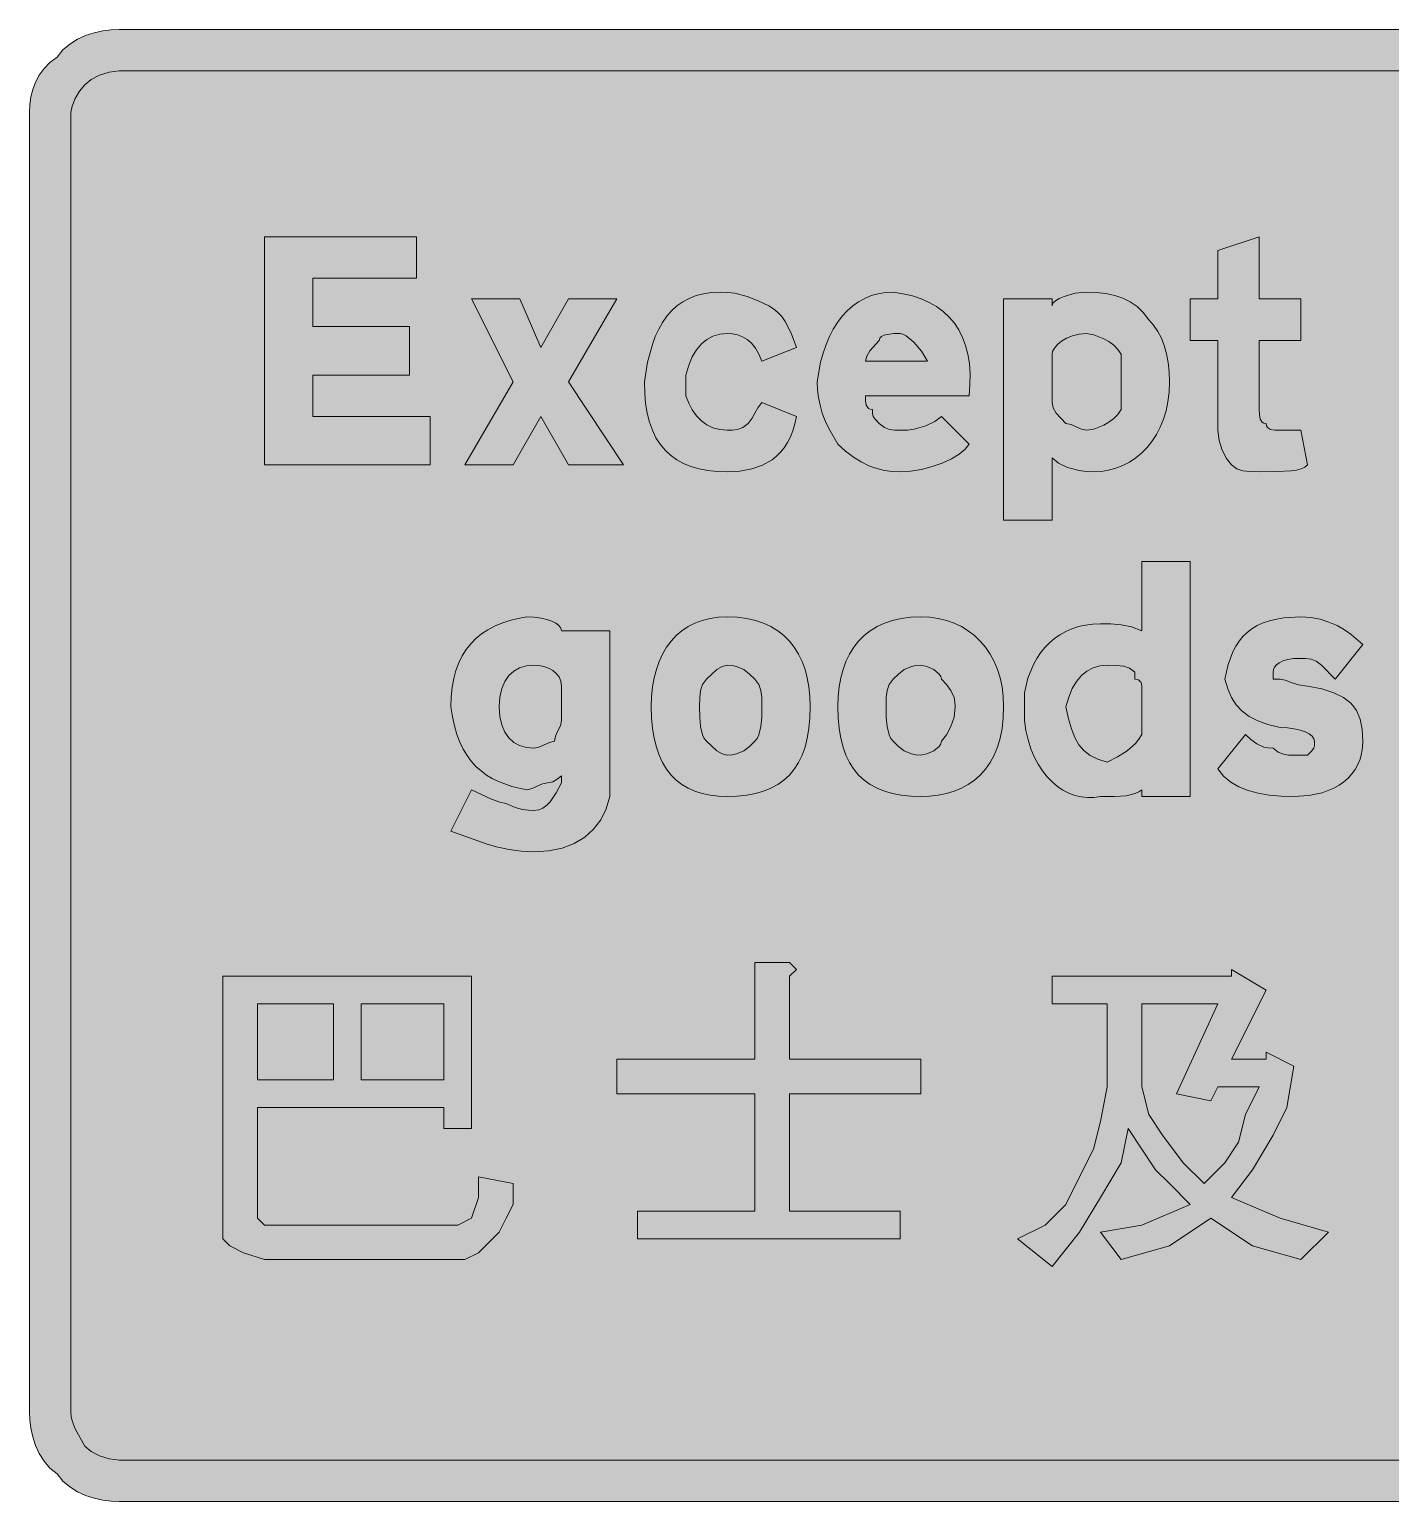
# Model space of a CAD drawing. Header units: metres. Extents: x 14 to 553, y 8 to 264.
# Drawn here: x 14 to 250.4, y 7.9 to 263.5 of the extents above; entities that cross this region are included whole.
import ezdxf

# ---------------------------------------------------------------- set-up
doc = ezdxf.new("R2010")
doc.units = ezdxf.units.M
doc.layers.add('FILL_BLACK_000000', color=7, linetype='Continuous', true_color=0x000000)
doc.layers.add('FILL_WHITE_FFFFFF', color=7, linetype='Continuous', true_color=0xffffff)

msp = doc.modelspace()

# ---------------------------------------------------------------- hatches: boundary and pattern name
at = {"layer": 'FILL_BLACK_000000', "true_color": 0x000000}
h = msp.add_hatch(color=7, dxfattribs=at)
h.dxf.hatch_style = 1
h.paths.add_polyline_path([(539.76, 263.46), (541.09, 263.28), (542.4, 262.95), (543.66, 262.47), (544.87, 261.82), (546, 260.99), (547.06, 259.96), (548.01, 258.72), (549.25, 257.77), (550.28, 256.71), (551.11, 255.58), (551.76, 254.37), (552.24, 253.11), (552.57, 251.8), (552.75, 250.47), (552.81, 249.12), (552.81, 23.52), (552.75, 22.12), (552.57, 20.65), (552.24, 19.15), (551.76, 17.67), (551.11, 16.24), (550.28, 14.91), (549.25, 13.73), (548.01, 12.72), (547.06, 11.48), (546, 10.45), (544.87, 9.62), (543.66, 8.97), (542.4, 8.49), (541.09, 8.16), (539.76, 7.98), (538.41, 7.92), (29.61, 7.92), (28.21, 7.98), (26.74, 8.16), (25.24, 8.49), (23.76, 8.97), (22.33, 9.62), (21, 10.45), (19.82, 11.48), (18.81, 12.72), (17.57, 13.73), (16.54, 14.91), (15.71, 16.24), (15.06, 17.67), (14.58, 19.15), (14.25, 20.65), (14.07, 22.12), (14.01, 23.52), (14.01, 249.12), (14.07, 250.47), (14.25, 251.8), (14.58, 253.11), (15.06, 254.37), (15.71, 255.58), (16.54, 256.71), (17.57, 257.77), (18.81, 258.72), (19.82, 259.96), (21, 260.99), (22.33, 261.82), (23.76, 262.47), (25.24, 262.95), (26.74, 263.28), (28.21, 263.46), (29.61, 263.52), (538.41, 263.52), (539.76, 263.46)])
h.paths.add_polyline_path([(26.16, 255.57), (24.72, 254.8), (23.61, 253.92), (22.73, 252.83), (21.96, 251.52), (21.42, 250.21), (21.21, 249.12), (21.21, 23.52), (21.26, 22.67), (21.42, 21.91), (21.96, 20.52), (23.61, 17.52), (24.72, 16.64), (26.16, 15.87), (27.83, 15.33), (29.61, 15.12), (538.41, 15.12), (539.5, 15.33), (540.81, 15.87), (542.12, 16.64), (543.21, 17.52), (544.86, 20.52), (545.4, 21.91), (545.56, 22.67), (545.61, 23.52), (545.61, 249.12), (545.4, 250.21), (544.86, 251.52), (544.09, 252.83), (543.21, 253.92), (542.12, 254.8), (540.81, 255.57), (539.5, 256.11), (538.41, 256.32), (29.61, 256.32), (27.83, 256.11), (26.16, 255.57)], flags=16)
h = msp.add_hatch(color=7, dxfattribs=at)
h.dxf.hatch_style = 1
h.paths.add_polyline_path([(63.21, 196.32), (83.61, 196.32), (83.61, 187.92), (54.81, 187.92), (54.81, 227.52), (81.21, 227.52), (81.21, 220.32), (63.21, 220.32), (63.21, 211.92), (80.01, 211.92), (80.01, 203.52), (63.21, 203.52), (63.21, 196.32)])
h = msp.add_hatch(color=7, dxfattribs=at)
h.dxf.hatch_style = 1
h.paths.add_polyline_path([(234.81, 216.72), (234.81, 209.52), (227.61, 209.52), (227.61, 197.52), (227.63, 196.64), (227.76, 195.87), (228.12, 195.33), (228.41, 195.17), (228.81, 195.12), (228.86, 194.72), (229.02, 194.43), (229.56, 194.07), (230.33, 193.94), (231.21, 193.92), (232.41, 193.92), (234.81, 193.92), (236.01, 187.92), (235.5, 187.52), (234.87, 187.23), (234.09, 187.01), (233.16, 186.87), (230.78, 186.74), (227.61, 186.72), (226.02, 186.74), (224.76, 186.87), (223.73, 187.23), (222.81, 187.92), (221.93, 189.03), (221.16, 190.47), (220.62, 192.14), (220.41, 193.92), (220.41, 209.52), (215.61, 209.52), (215.61, 216.72), (220.41, 216.72), (220.41, 225.12), (227.61, 227.52), (227.61, 216.72), (234.81, 216.72)])
h = msp.add_hatch(color=7, dxfattribs=at)
h.dxf.hatch_style = 1
h.paths.add_polyline_path([(135.31, 217.87), (136.5, 217.71), (138.66, 217.17), (140.59, 216.4), (142.41, 215.52), (143.26, 215.01), (144, 214.39), (144.67, 213.66), (145.26, 212.82), (146.29, 210.79), (147.21, 208.32), (141.21, 205.92), (140.71, 207.16), (140.1, 208.19), (139.42, 209.02), (138.66, 209.67), (137.85, 210.15), (136.99, 210.48), (136.11, 210.66), (135.21, 210.72), (133.92, 210.61), (132.73, 210.27), (131.67, 209.71), (130.71, 208.92), (129.87, 207.91), (129.13, 206.67), (128.52, 205.21), (128.01, 203.52), (128.01, 202.32), (128.01, 199.92), (128.52, 198.63), (129.13, 197.46), (129.87, 196.44), (130.71, 195.57), (131.67, 194.87), (132.73, 194.35), (133.92, 194.03), (135.21, 193.92), (136.11, 193.94), (137.01, 194.07), (137.91, 194.43), (138.81, 195.12), (139.52, 196.02), (140.01, 196.92), (140.5, 197.82), (141.21, 198.72), (147.21, 196.32), (146.94, 195.03), (146.6, 193.84), (146.17, 192.76), (145.67, 191.78), (145.1, 190.9), (144.47, 190.12), (143.77, 189.43), (143.01, 188.82), (141.33, 187.86), (139.45, 187.21), (137.4, 186.84), (135.21, 186.72), (133.47, 186.78), (131.83, 186.95), (130.32, 187.23), (128.91, 187.64), (127.62, 188.16), (126.43, 188.81), (125.37, 189.58), (124.41, 190.47), (123.57, 191.49), (122.83, 192.64), (122.22, 193.92), (121.71, 195.33), (121.32, 196.87), (121.03, 198.55), (120.87, 200.37), (120.81, 202.32), (121.38, 205.75), (122.2, 208.81), (122.71, 210.19), (123.3, 211.47), (123.96, 212.65), (124.71, 213.72), (125.54, 214.68), (126.46, 215.52), (127.47, 216.24), (128.57, 216.83), (129.78, 217.3), (131.08, 217.64), (132.49, 217.85), (134.01, 217.92), (135.31, 217.87)])
h = msp.add_hatch(color=7, dxfattribs=at)
h.dxf.hatch_style = 1
h.paths.add_polyline_path([(159.23, 199.04), (159.36, 198.27), (159.72, 197.73), (160.01, 197.57), (160.41, 197.52), (160.43, 196.81), (160.56, 196.32), (160.92, 195.83), (161.61, 195.12), (162.51, 194.43), (163.41, 194.07), (164.31, 193.94), (165.21, 193.92), (166.5, 193.97), (167.68, 194.13), (169.71, 194.67), (171.28, 195.44), (172.41, 196.32), (177.21, 191.52), (176.55, 190.62), (175.5, 189.76), (174.15, 188.95), (172.56, 188.22), (170.8, 187.61), (168.94, 187.13), (167.05, 186.83), (165.21, 186.72), (163.86, 186.78), (162.51, 186.96), (161.16, 187.29), (159.81, 187.77), (158.46, 188.42), (157.11, 189.25), (155.76, 190.28), (154.41, 191.52), (152.83, 194.22), (152.22, 195.57), (151.71, 196.92), (151.32, 198.27), (151.03, 199.62), (150.87, 200.97), (150.81, 202.32), (151.43, 205.75), (151.86, 207.32), (152.37, 208.81), (152.95, 210.19), (153.62, 211.47), (154.35, 212.65), (155.16, 213.72), (156.04, 214.68), (156.99, 215.52), (158, 216.24), (159.08, 216.83), (160.22, 217.3), (161.42, 217.64), (162.69, 217.85), (164.01, 217.92), (165.75, 217.64), (167.38, 217.24), (168.9, 216.74), (170.29, 216.12), (171.57, 215.39), (172.72, 214.54), (173.75, 213.59), (174.66, 212.52), (175.44, 211.34), (176.09, 210.04), (176.61, 208.64), (177, 207.12), (177.26, 205.49), (177.38, 203.74), (177.36, 201.89), (177.21, 199.92), (159.21, 199.92), (159.23, 199.04)])
h.paths.add_polyline_path([(168.92, 207.68), (167.61, 209.22), (166.3, 210.31), (165.71, 210.61), (165.21, 210.72), (164.14, 210.7), (162.96, 210.57), (162.43, 210.43), (162, 210.21), (161.72, 209.92), (161.61, 209.52), (159.96, 207.72), (159.42, 206.82), (159.21, 205.92), (170.01, 205.92), (168.92, 207.68)], flags=16)
h = msp.add_hatch(color=7, dxfattribs=at)
h.dxf.hatch_style = 1
h.paths.add_polyline_path([(211.74, 198.89), (211.41, 197.32), (210.96, 195.83), (210.4, 194.45), (209.73, 193.17), (208.97, 191.99), (208.11, 190.92), (207.17, 189.96), (206.15, 189.12), (205.06, 188.4), (203.91, 187.81), (202.7, 187.34), (201.44, 187), (200.14, 186.79), (198.81, 186.72), (197.52, 186.77), (196.33, 186.93), (194.31, 187.47), (192.73, 188.24), (191.61, 189.12), (191.61, 178.32), (183.21, 178.32), (183.21, 216.72), (191.61, 216.72), (191.61, 215.52), (191.77, 215.97), (192.21, 216.4), (192.88, 216.81), (193.71, 217.17), (195.66, 217.71), (197.61, 217.92), (199.35, 217.86), (200.98, 217.68), (202.5, 217.35), (203.91, 216.87), (205.2, 216.22), (206.38, 215.39), (207.45, 214.36), (208.41, 213.12), (209.25, 212.16), (209.98, 211.09), (210.6, 209.91), (211.11, 208.62), (211.5, 207.21), (211.78, 205.69), (211.95, 204.06), (212.01, 202.32), (211.94, 200.56), (211.74, 198.89)])
h.paths.add_polyline_path([(200.61, 194.82), (201.5, 195.33), (202.33, 195.94), (203.06, 196.68), (203.61, 197.52), (203.61, 198.72), (203.61, 199.92), (203.61, 205.92), (203.61, 207.12), (203.06, 207.96), (202.33, 208.69), (201.5, 209.31), (200.61, 209.82), (198.88, 210.49), (197.61, 210.72), (196.32, 210.61), (195.15, 210.33), (194.13, 209.9), (193.26, 209.37), (192.56, 208.79), (192.04, 208.19), (191.72, 207.62), (191.61, 207.12), (191.61, 198.72), (191.82, 197.82), (192.36, 196.92), (194.01, 195.12), (194.91, 194.93), (195.81, 194.52), (196.71, 194.11), (197.61, 193.92), (198.88, 194.14), (200.61, 194.82)], flags=16)
h = msp.add_hatch(color=7, dxfattribs=at)
h.dxf.hatch_style = 1
h.paths.add_polyline_path([(116.01, 216.72), (107.61, 202.32), (117.21, 187.92), (107.61, 187.92), (102.81, 196.32), (98.01, 187.92), (89.61, 187.92), (98.01, 202.32), (90.81, 216.72), (99.21, 216.72), (102.81, 208.32), (107.61, 216.72), (116.01, 216.72)])
h = msp.add_hatch(color=7, dxfattribs=at)
h.dxf.hatch_style = 1
h.paths.add_polyline_path([(215.61, 171.12), (215.61, 130.32), (207.21, 130.32), (207.21, 131.52), (206.7, 131.12), (206.08, 130.83), (204.51, 130.47), (202.48, 130.34), (200.01, 130.32), (198.89, 130.17), (197.77, 130.15), (196.67, 130.27), (195.58, 130.53), (194.53, 130.92), (193.51, 131.44), (192.54, 132.09), (191.61, 132.87), (190.74, 133.78), (189.93, 134.81), (189.19, 135.96), (188.53, 137.24), (187.96, 138.63), (187.48, 140.15), (187.09, 141.78), (186.81, 143.52), (186.81, 144.72), (186.81, 147.12), (186.81, 148.32), (187.43, 150.9), (188.37, 153.23), (188.95, 154.29), (189.62, 155.28), (190.35, 156.19), (191.16, 157.02), (192.04, 157.76), (192.99, 158.42), (194, 158.99), (195.08, 159.46), (196.22, 159.83), (197.42, 160.1), (198.69, 160.26), (200.01, 160.32), (201.81, 160.3), (203.61, 160.17), (205.41, 159.81), (207.21, 159.12), (207.21, 171.12), (215.61, 171.12)])
h.paths.add_polyline_path([(207.21, 149.52), (207.16, 149.92), (207.02, 150.21), (206.61, 150.57), (206.01, 150.72), (206.01, 151.92), (205.09, 152.61), (204.06, 152.97), (202.8, 153.1), (201.21, 153.12), (199.92, 153.01), (198.73, 152.67), (197.67, 152.11), (196.71, 151.32), (195.87, 150.31), (195.13, 149.07), (194.52, 147.61), (194.01, 145.92), (194.47, 143.83), (194.97, 142.06), (195.55, 140.56), (196.26, 139.32), (197.14, 138.3), (198.23, 137.48), (199.57, 136.83), (201.21, 136.32), (202.99, 137.24), (204.66, 138.27), (206.1, 139.53), (206.71, 140.27), (207.21, 141.12), (207.21, 148.32), (207.21, 149.52)], flags=16)
h = msp.add_hatch(color=7, dxfattribs=at)
h.dxf.hatch_style = 1
h.paths.add_polyline_path([(113.25, 126.29), (112, 124.65), (110.46, 123.27), (108.63, 122.18), (106.54, 121.38), (104.2, 120.89), (101.61, 120.72), (99.42, 120.83), (97.33, 121.11), (95.37, 121.54), (93.51, 122.07), (87.21, 124.32), (90.81, 131.52), (94.26, 129.87), (95.7, 129.33), (96.81, 129.12), (98.4, 128.43), (99.66, 128.07), (100.69, 127.94), (101.61, 127.92), (102.46, 128.03), (103.2, 128.33), (103.87, 128.81), (104.46, 129.42), (105.49, 130.96), (106.41, 132.72), (106.41, 133.92), (105.66, 133.32), (104.89, 132.91), (104.01, 132.72), (103.11, 132.53), (102.21, 132.12), (101.31, 131.71), (100.41, 131.52), (97.82, 132.09), (95.48, 132.93), (94.4, 133.46), (93.39, 134.07), (92.44, 134.77), (91.56, 135.57), (90.75, 136.46), (90.02, 137.46), (89.35, 138.57), (88.77, 139.79), (88.26, 141.13), (87.83, 142.59), (87.48, 144.19), (87.21, 145.92), (87.27, 147.66), (87.43, 149.3), (87.71, 150.82), (88.09, 152.24), (88.58, 153.55), (89.17, 154.76), (89.87, 155.86), (90.66, 156.87), (91.55, 157.78), (92.54, 158.59), (93.63, 159.3), (94.8, 159.93), (96.07, 160.46), (97.43, 160.9), (98.88, 161.25), (100.41, 161.52), (101.7, 161.47), (102.87, 161.31), (103.89, 161.08), (104.76, 160.77), (105.46, 160.41), (105.98, 160), (106.3, 159.57), (106.41, 159.12), (114.81, 159.12), (114.81, 130.32), (114.19, 128.18), (113.25, 126.29)])
h.paths.add_polyline_path([(106, 151.09), (105.52, 151.71), (104.91, 152.22), (104.18, 152.61), (103.37, 152.89), (102.51, 153.06), (101.61, 153.12), (100.32, 153.01), (99.15, 152.67), (98.13, 152.11), (97.26, 151.32), (96.56, 150.31), (96.04, 149.07), (95.72, 147.61), (95.61, 145.92), (95.72, 144.23), (96.04, 142.77), (96.56, 141.53), (97.26, 140.52), (98.13, 139.73), (99.15, 139.17), (100.32, 138.83), (101.61, 138.72), (102.51, 138.91), (103.41, 139.32), (104.31, 139.73), (105.21, 139.92), (105.4, 140.82), (105.81, 141.72), (106.22, 142.62), (106.41, 143.52), (106.41, 149.52), (106.3, 150.36), (106, 151.09)], flags=16)
h = msp.add_hatch(color=7, dxfattribs=at)
h.dxf.hatch_style = 1
h.paths.add_polyline_path([(149.38, 142.15), (149.1, 140.47), (148.71, 138.93), (148.2, 137.52), (147.58, 136.24), (146.85, 135.09), (146.01, 134.07), (145.05, 133.18), (143.98, 132.41), (142.8, 131.76), (141.51, 131.24), (140.1, 130.83), (138.58, 130.55), (136.95, 130.38), (135.21, 130.32), (133.68, 130.38), (132.23, 130.55), (130.87, 130.83), (129.6, 131.24), (128.43, 131.76), (127.34, 132.41), (126.35, 133.18), (125.46, 134.07), (124.67, 135.09), (123.97, 136.24), (123.38, 137.52), (122.89, 138.93), (122.51, 140.47), (122.23, 142.15), (122.07, 143.97), (122.01, 145.92), (122.07, 147.68), (122.23, 149.35), (122.51, 150.92), (122.89, 152.41), (123.38, 153.79), (123.97, 155.07), (124.67, 156.25), (125.46, 157.32), (126.35, 158.28), (127.34, 159.12), (128.43, 159.84), (129.6, 160.43), (130.87, 160.9), (132.23, 161.24), (133.68, 161.45), (135.21, 161.52), (136.95, 161.45), (138.58, 161.24), (140.1, 160.9), (141.51, 160.43), (142.8, 159.84), (143.98, 159.12), (145.05, 158.28), (146.01, 157.32), (146.85, 156.25), (147.58, 155.07), (148.2, 153.79), (148.71, 152.41), (149.1, 150.92), (149.38, 149.35), (149.55, 147.68), (149.61, 145.92), (149.55, 143.97), (149.38, 142.15)])
h.paths.add_polyline_path([(141.06, 148.77), (140.7, 149.8), (140.01, 150.72), (139.09, 151.6), (138.06, 152.37), (136.8, 152.91), (136.06, 153.07), (135.21, 153.12), (134.31, 152.91), (133.41, 152.37), (131.61, 150.72), (130.92, 149.8), (130.56, 148.77), (130.43, 147.51), (130.41, 145.92), (130.43, 144.14), (130.56, 142.47), (130.92, 141.03), (131.21, 140.42), (131.61, 139.92), (133.41, 138.27), (134.31, 137.73), (135.21, 137.52), (136.06, 137.57), (136.8, 137.73), (138.06, 138.27), (139.09, 139.04), (140.01, 139.92), (140.41, 140.42), (140.7, 141.03), (141.06, 142.47), (141.19, 144.14), (141.21, 145.92), (141.19, 147.51), (141.06, 148.77)], flags=16)
h = msp.add_hatch(color=7, dxfattribs=at)
h.dxf.hatch_style = 1
h.paths.add_polyline_path([(182.94, 142.15), (182.6, 140.47), (182.14, 138.93), (181.56, 137.52), (180.87, 136.24), (180.07, 135.09), (179.16, 134.07), (178.16, 133.18), (177.06, 132.41), (175.87, 131.76), (174.6, 131.24), (173.26, 130.83), (171.84, 130.55), (170.36, 130.38), (168.81, 130.32), (167.07, 130.38), (165.43, 130.55), (163.92, 130.83), (162.51, 131.24), (161.22, 131.76), (160.03, 132.41), (158.97, 133.18), (158.01, 134.07), (157.17, 135.09), (156.43, 136.24), (155.82, 137.52), (155.31, 138.93), (154.92, 140.47), (154.63, 142.15), (154.47, 143.97), (154.41, 145.92), (154.47, 147.68), (154.63, 149.35), (154.92, 150.92), (155.31, 152.41), (155.82, 153.79), (156.43, 155.07), (157.17, 156.25), (158.01, 157.32), (158.97, 158.28), (160.03, 159.12), (161.22, 159.84), (162.51, 160.43), (163.92, 160.9), (165.43, 161.24), (167.07, 161.45), (168.81, 161.52), (170.36, 161.45), (171.84, 161.24), (173.26, 160.9), (174.6, 160.43), (175.87, 159.84), (177.06, 159.12), (178.16, 158.28), (179.16, 157.32), (180.07, 156.25), (180.87, 155.07), (181.56, 153.79), (182.14, 152.41), (182.6, 150.92), (182.94, 149.35), (183.14, 147.68), (183.21, 145.92), (183.14, 143.97), (182.94, 142.15)])
h.paths.add_polyline_path([(174.6, 147.51), (174.06, 148.77), (173.29, 149.8), (172.41, 150.72), (172.3, 151.17), (172.02, 151.6), (171.06, 152.37), (169.88, 152.91), (168.81, 153.12), (167.96, 153.07), (167.22, 152.91), (165.96, 152.37), (164.93, 151.6), (164.01, 150.72), (163.32, 149.8), (162.96, 148.77), (162.83, 147.51), (162.81, 145.92), (162.83, 144.14), (162.96, 142.47), (163.32, 141.03), (163.61, 140.42), (164.01, 139.92), (164.93, 139.04), (165.96, 138.27), (167.22, 137.73), (167.96, 137.57), (168.81, 137.52), (169.88, 137.73), (171.06, 138.27), (172.02, 139.04), (172.3, 139.47), (172.41, 139.92), (173.29, 141.03), (174.06, 142.47), (174.6, 144.14), (174.81, 145.92), (174.76, 146.77), (174.6, 147.51)], flags=16)
h = msp.add_hatch(color=7, dxfattribs=at)
h.dxf.hatch_style = 1
h.paths.add_polyline_path([(245.55, 138.82), (245.39, 137.78), (245.12, 136.81), (244.75, 135.89), (244.28, 135.03), (243.71, 134.25), (243.05, 133.52), (242.31, 132.87), (241.48, 132.29), (240.57, 131.78), (238.52, 130.98), (236.19, 130.49), (233.61, 130.32), (231.42, 130.38), (229.35, 130.56), (227.43, 130.89), (225.66, 131.37), (224.06, 132.02), (222.64, 132.85), (221.42, 133.88), (220.41, 135.12), (225.21, 141.12), (226.13, 140.24), (227.16, 139.47), (228.42, 138.93), (229.16, 138.77), (230.01, 138.72), (230.91, 138.03), (231.81, 137.67), (232.71, 137.54), (233.61, 137.52), (236.01, 137.52), (236.7, 138.23), (237.06, 138.72), (237.19, 139.21), (237.21, 139.92), (237.1, 140.37), (236.78, 140.8), (236.26, 141.21), (235.56, 141.57), (234.69, 141.88), (233.67, 142.11), (232.5, 142.27), (231.21, 142.32), (229.12, 142.83), (227.35, 143.46), (225.85, 144.24), (224.61, 145.17), (223.59, 146.27), (222.77, 147.55), (222.12, 149.03), (221.61, 150.72), (222.18, 153.25), (223, 155.44), (223.51, 156.42), (224.1, 157.3), (224.76, 158.1), (225.51, 158.82), (226.34, 159.45), (227.26, 160), (228.27, 160.47), (229.37, 160.84), (230.58, 161.14), (231.88, 161.35), (234.81, 161.52), (236.55, 161.41), (238.18, 161.11), (239.7, 160.63), (241.11, 160.02), (242.4, 159.29), (243.58, 158.48), (245.61, 156.72), (240.81, 150.72), (238.41, 153.12), (237.51, 153.81), (236.61, 154.17), (235.71, 154.3), (234.81, 154.32), (233.57, 154.27), (232.54, 154.11), (231.71, 153.88), (231.06, 153.57), (230.58, 153.21), (230.25, 152.8), (230.07, 152.37), (230.01, 151.92), (230.01, 150.72), (231.21, 150.72), (232.13, 150.53), (233.16, 150.12), (234.42, 149.71), (236.01, 149.52), (238.49, 149.01), (240.55, 148.36), (242.21, 147.54), (243.51, 146.52), (244.03, 145.93), (244.47, 145.28), (245.12, 143.78), (245.49, 142.01), (245.61, 139.92), (245.55, 138.82)])
h = msp.add_hatch(color=7, dxfattribs=at)
h.dxf.hatch_style = 1
h.paths.add_polyline_path([(146.01, 101.52), (147.21, 100.32), (146.01, 99.12), (146.01, 84.72), (168.81, 84.72), (168.81, 78.72), (146.01, 78.72), (146.01, 58.32), (165.21, 58.32), (165.21, 53.52), (119.61, 53.52), (119.61, 58.32), (140.01, 58.32), (140.01, 78.72), (116.01, 78.72), (116.01, 84.72), (140.01, 84.72), (140.01, 101.52), (144.81, 101.52), (146.01, 101.52)])
h = msp.add_hatch(color=7, dxfattribs=at)
h.dxf.hatch_style = 1
h.paths.add_polyline_path([(222.81, 100.32), (228.81, 96.72), (222.81, 84.72), (228.81, 84.72), (228.81, 85.92), (233.61, 83.52), (232.41, 76.32), (230.01, 71.52), (226.41, 65.52), (222.81, 60.72), (231.21, 57.12), (239.61, 54.72), (234.81, 49.92), (226.41, 52.32), (219.21, 57.12), (212.01, 52.32), (203.61, 49.92), (200.01, 54.72), (207.21, 55.92), (215.61, 59.52), (212.01, 63.12), (209.61, 65.52), (207.21, 69.12), (204.81, 72.72), (203.61, 66.72), (200.01, 60.72), (196.41, 54.72), (191.61, 48.72), (185.61, 53.52), (190.41, 55.92), (194.01, 59.52), (196.41, 64.32), (198.81, 69.12), (200.01, 73.92), (201.21, 79.92), (201.21, 87.12), (201.21, 94.32), (191.61, 94.32), (191.61, 99.12), (222.81, 99.12), (222.81, 100.32)])
h.paths.add_polyline_path([(208.41, 75.12), (210.81, 71.52), (214.41, 66.72), (218.01, 63.12), (221.61, 66.72), (224.01, 70.32), (225.21, 75.12), (227.61, 79.92), (220.41, 79.92), (219.21, 77.52), (213.21, 78.72), (220.41, 94.32), (207.21, 94.32), (207.21, 79.92), (208.41, 75.12)], flags=16)
h = msp.add_hatch(color=7, dxfattribs=at)
h.dxf.hatch_style = 1
h.paths.add_polyline_path([(86.01, 72.72), (86.01, 76.32), (53.61, 76.32), (53.61, 58.32), (53.61, 57.12), (54.81, 55.92), (56.01, 55.92), (86.01, 55.92), (88.41, 55.92), (90.81, 57.12), (92.01, 60.72), (92.01, 64.32), (98.01, 63.12), (98.01, 59.52), (96.81, 57.12), (95.61, 54.72), (94.41, 53.52), (93.21, 52.32), (92.01, 51.12), (89.61, 49.92), (87.21, 49.92), (54.81, 49.92), (51.21, 51.12), (48.81, 52.32), (47.61, 53.52), (47.61, 57.12), (47.61, 99.12), (90.81, 99.12), (90.81, 72.72), (86.01, 72.72)])
h.paths.add_polyline_path([(53.61, 94.32), (53.61, 81.12), (66.81, 81.12), (66.81, 94.32), (53.61, 94.32)], flags=16)
h.paths.add_polyline_path([(86.01, 94.32), (71.61, 94.32), (71.61, 81.12), (86.01, 81.12), (86.01, 94.32)], flags=16)
at = {"layer": 'FILL_WHITE_FFFFFF', "true_color": 0xffffff}
h = msp.add_hatch(color=7, dxfattribs=at)
h.dxf.hatch_style = 1
h.paths.add_polyline_path([(538.41, 256.32), (539.5, 256.11), (540.81, 255.57), (542.12, 254.8), (543.21, 253.92), (544.09, 252.83), (544.86, 251.52), (545.4, 250.21), (545.61, 249.12), (545.61, 23.52), (545.56, 22.67), (545.4, 21.91), (544.86, 20.52), (543.21, 17.52), (542.12, 16.64), (540.81, 15.87), (539.5, 15.33), (538.41, 15.12), (29.61, 15.12), (27.83, 15.33), (26.16, 15.87), (24.72, 16.64), (23.61, 17.52), (21.96, 20.52), (21.42, 21.91), (21.26, 22.67), (21.21, 23.52), (21.21, 249.12), (21.42, 250.21), (21.96, 251.52), (22.73, 252.83), (23.61, 253.92), (24.72, 254.8), (26.16, 255.57), (27.83, 256.11), (29.61, 256.32), (538.41, 256.32)])

# ---------------------------------------------------------------- linework, layer by layer
at = {"layer": 'FILL_BLACK_000000', "lineweight": 0, "true_color": 0x000000}
for points in [[(538.41, 7.92), (29.61, 7.92), (28.21, 7.98), (26.74, 8.16), (25.24, 8.49), (23.76, 8.97), (22.33, 9.62), (21, 10.45), (19.82, 11.48), (18.81, 12.72), (17.57, 13.73), (16.54, 14.91), (15.71, 16.24), (15.06, 17.67), (14.58, 19.15), (14.25, 20.65), (14.07, 22.12), (14.01, 23.52), (14.01, 249.12), (14.07, 250.47), (14.25, 251.8), (14.58, 253.11), (15.06, 254.37), (15.71, 255.58), (16.54, 256.71), (17.57, 257.77), (18.81, 258.72), (19.82, 259.96), (21, 260.99), (22.33, 261.82), (23.76, 262.47), (25.24, 262.95), (26.74, 263.28), (28.21, 263.46), (29.61, 263.52), (538.41, 263.52)], [(538.41, 256.32), (29.61, 256.32), (27.83, 256.11), (26.16, 255.57), (24.72, 254.8), (23.61, 253.92), (22.73, 252.83), (21.96, 251.52), (21.42, 250.21), (21.21, 249.12), (21.21, 23.52), (21.26, 22.67), (21.42, 21.91), (21.96, 20.52), (23.61, 17.52), (24.72, 16.64), (26.16, 15.87), (27.83, 15.33), (29.61, 15.12), (538.41, 15.12)]]:
    msp.add_lwpolyline(points, dxfattribs=at)
for points in [[(63.21, 196.32), (83.61, 196.32), (83.61, 187.92), (54.81, 187.92), (54.81, 227.52), (81.21, 227.52), (81.21, 220.32), (63.21, 220.32), (63.21, 211.92), (80.01, 211.92), (80.01, 203.52), (63.21, 203.52)], [(234.81, 216.72), (234.81, 209.52), (227.61, 209.52), (227.61, 197.52), (227.63, 196.64), (227.76, 195.87), (228.12, 195.33), (228.41, 195.17), (228.81, 195.12), (228.86, 194.72), (229.02, 194.43), (229.56, 194.07), (230.33, 193.94), (231.21, 193.92), (232.41, 193.92), (234.81, 193.92), (236.01, 187.92), (235.5, 187.52), (234.87, 187.23), (234.09, 187.01), (233.16, 186.87), (230.78, 186.74), (227.61, 186.72), (226.02, 186.74), (224.76, 186.87), (223.73, 187.23), (222.81, 187.92), (221.93, 189.03), (221.16, 190.47), (220.62, 192.14), (220.41, 193.92), (220.41, 209.52), (215.61, 209.52), (215.61, 216.72), (220.41, 216.72), (220.41, 225.12), (227.61, 227.52), (227.61, 216.72)], [(135.31, 217.87), (136.5, 217.71), (138.66, 217.17), (140.59, 216.4), (142.41, 215.52), (143.26, 215.01), (144, 214.39), (144.67, 213.66), (145.26, 212.82), (146.29, 210.79), (147.21, 208.32), (141.21, 205.92), (140.71, 207.16), (140.1, 208.19), (139.42, 209.02), (138.66, 209.67), (137.85, 210.15), (136.99, 210.48), (136.11, 210.66), (135.21, 210.72), (133.92, 210.61), (132.73, 210.27), (131.67, 209.71), (130.71, 208.92), (129.87, 207.91), (129.13, 206.67), (128.52, 205.21), (128.01, 203.52), (128.01, 202.32), (128.01, 199.92), (128.52, 198.63), (129.13, 197.46), (129.87, 196.44), (130.71, 195.57), (131.67, 194.87), (132.73, 194.35), (133.92, 194.03), (135.21, 193.92), (136.11, 193.94), (137.01, 194.07), (137.91, 194.43), (138.81, 195.12), (139.52, 196.02), (140.01, 196.92), (140.5, 197.82), (141.21, 198.72), (147.21, 196.32), (146.94, 195.03), (146.6, 193.84), (146.17, 192.76), (145.67, 191.78), (145.1, 190.9), (144.47, 190.12), (143.77, 189.43), (143.01, 188.82), (141.33, 187.86), (139.45, 187.21), (137.4, 186.84), (135.21, 186.72), (133.47, 186.78), (131.83, 186.95), (130.32, 187.23), (128.91, 187.64), (127.62, 188.16), (126.43, 188.81), (125.37, 189.58), (124.41, 190.47), (123.57, 191.49), (122.83, 192.64), (122.22, 193.92), (121.71, 195.33), (121.32, 196.87), (121.03, 198.55), (120.87, 200.37), (120.81, 202.32), (121.38, 205.75), (122.2, 208.81), (122.71, 210.19), (123.3, 211.47), (123.96, 212.65), (124.71, 213.72), (125.54, 214.68), (126.46, 215.52), (127.47, 216.24), (128.57, 216.83), (129.78, 217.3), (131.08, 217.64), (132.49, 217.85), (134.01, 217.92)], [(159.23, 199.04), (159.36, 198.27), (159.72, 197.73), (160.01, 197.57), (160.41, 197.52), (160.43, 196.81), (160.56, 196.32), (160.92, 195.83), (161.61, 195.12), (162.51, 194.43), (163.41, 194.07), (164.31, 193.94), (165.21, 193.92), (166.5, 193.97), (167.68, 194.13), (169.71, 194.67), (171.28, 195.44), (172.41, 196.32), (177.21, 191.52), (176.55, 190.62), (175.5, 189.76), (174.15, 188.95), (172.56, 188.22), (170.8, 187.61), (168.94, 187.13), (167.05, 186.83), (165.21, 186.72), (163.86, 186.78), (162.51, 186.96), (161.16, 187.29), (159.81, 187.77), (158.46, 188.42), (157.11, 189.25), (155.76, 190.28), (154.41, 191.52), (152.83, 194.22), (152.22, 195.57), (151.71, 196.92), (151.32, 198.27), (151.03, 199.62), (150.87, 200.97), (150.81, 202.32), (151.43, 205.75), (151.86, 207.32), (152.37, 208.81), (152.95, 210.19), (153.62, 211.47), (154.35, 212.65), (155.16, 213.72), (156.04, 214.68), (156.99, 215.52), (158, 216.24), (159.08, 216.83), (160.22, 217.3), (161.42, 217.64), (162.69, 217.85), (164.01, 217.92), (165.75, 217.64), (167.38, 217.24), (168.9, 216.74), (170.29, 216.12), (171.57, 215.39), (172.72, 214.54), (173.75, 213.59), (174.66, 212.52), (175.44, 211.34), (176.09, 210.04), (176.61, 208.64), (177, 207.12), (177.26, 205.49), (177.38, 203.74), (177.36, 201.89), (177.21, 199.92), (159.21, 199.92)], [(211.74, 198.89), (211.41, 197.32), (210.96, 195.83), (210.4, 194.45), (209.73, 193.17), (208.97, 191.99), (208.11, 190.92), (207.17, 189.96), (206.15, 189.12), (205.06, 188.4), (203.91, 187.81), (202.7, 187.34), (201.44, 187), (200.14, 186.79), (198.81, 186.72), (197.52, 186.77), (196.33, 186.93), (194.31, 187.47), (192.73, 188.24), (191.61, 189.12), (191.61, 178.32), (183.21, 178.32), (183.21, 216.72), (191.61, 216.72), (191.61, 215.52), (191.77, 215.97), (192.21, 216.4), (192.88, 216.81), (193.71, 217.17), (195.66, 217.71), (197.61, 217.92), (199.35, 217.86), (200.98, 217.68), (202.5, 217.35), (203.91, 216.87), (205.2, 216.22), (206.38, 215.39), (207.45, 214.36), (208.41, 213.12), (209.25, 212.16), (209.98, 211.09), (210.6, 209.91), (211.11, 208.62), (211.5, 207.21), (211.78, 205.69), (211.95, 204.06), (212.01, 202.32), (211.94, 200.56)], [(116.01, 216.72), (107.61, 202.32), (117.21, 187.92), (107.61, 187.92), (102.81, 196.32), (98.01, 187.92), (89.61, 187.92), (98.01, 202.32), (90.81, 216.72), (99.21, 216.72), (102.81, 208.32), (107.61, 216.72)], [(168.92, 207.68), (167.61, 209.22), (166.3, 210.31), (165.71, 210.61), (165.21, 210.72), (164.14, 210.7), (162.96, 210.57), (162.43, 210.43), (162, 210.21), (161.72, 209.92), (161.61, 209.52), (159.96, 207.72), (159.42, 206.82), (159.21, 205.92), (170.01, 205.92)], [(200.61, 194.82), (201.5, 195.33), (202.33, 195.94), (203.06, 196.68), (203.61, 197.52), (203.61, 198.72), (203.61, 199.92), (203.61, 205.92), (203.61, 207.12), (203.06, 207.96), (202.33, 208.69), (201.5, 209.31), (200.61, 209.82), (198.88, 210.49), (197.61, 210.72), (196.32, 210.61), (195.15, 210.33), (194.13, 209.9), (193.26, 209.37), (192.56, 208.79), (192.04, 208.19), (191.72, 207.62), (191.61, 207.12), (191.61, 198.72), (191.82, 197.82), (192.36, 196.92), (194.01, 195.12), (194.91, 194.93), (195.81, 194.52), (196.71, 194.11), (197.61, 193.92), (198.88, 194.14)], [(215.61, 171.12), (215.61, 130.32), (207.21, 130.32), (207.21, 131.52), (206.7, 131.12), (206.08, 130.83), (204.51, 130.47), (202.48, 130.34), (200.01, 130.32), (198.89, 130.17), (197.77, 130.15), (196.67, 130.27), (195.58, 130.53), (194.53, 130.92), (193.51, 131.44), (192.54, 132.09), (191.61, 132.87), (190.74, 133.78), (189.93, 134.81), (189.19, 135.96), (188.53, 137.24), (187.96, 138.63), (187.48, 140.15), (187.09, 141.78), (186.81, 143.52), (186.81, 144.72), (186.81, 147.12), (186.81, 148.32), (187.43, 150.9), (188.37, 153.23), (188.95, 154.29), (189.62, 155.28), (190.35, 156.19), (191.16, 157.02), (192.04, 157.76), (192.99, 158.42), (194, 158.99), (195.08, 159.46), (196.22, 159.83), (197.42, 160.1), (198.69, 160.26), (200.01, 160.32), (201.81, 160.3), (203.61, 160.17), (205.41, 159.81), (207.21, 159.12), (207.21, 171.12)], [(113.25, 126.29), (112, 124.65), (110.46, 123.27), (108.63, 122.18), (106.54, 121.38), (104.2, 120.89), (101.61, 120.72), (99.42, 120.83), (97.33, 121.11), (95.37, 121.54), (93.51, 122.07), (87.21, 124.32), (90.81, 131.52), (94.26, 129.87), (95.7, 129.33), (96.81, 129.12), (98.4, 128.43), (99.66, 128.07), (100.69, 127.94), (101.61, 127.92), (102.46, 128.03), (103.2, 128.33), (103.87, 128.81), (104.46, 129.42), (105.49, 130.96), (106.41, 132.72), (106.41, 133.92), (105.66, 133.32), (104.89, 132.91), (104.01, 132.72), (103.11, 132.53), (102.21, 132.12), (101.31, 131.71), (100.41, 131.52), (97.82, 132.09), (95.48, 132.93), (94.4, 133.46), (93.39, 134.07), (92.44, 134.77), (91.56, 135.57), (90.75, 136.46), (90.02, 137.46), (89.35, 138.57), (88.77, 139.79), (88.26, 141.13), (87.83, 142.59), (87.48, 144.19), (87.21, 145.92), (87.27, 147.66), (87.43, 149.3), (87.71, 150.82), (88.09, 152.24), (88.58, 153.55), (89.17, 154.76), (89.87, 155.86), (90.66, 156.87), (91.55, 157.78), (92.54, 158.59), (93.63, 159.3), (94.8, 159.93), (96.07, 160.46), (97.43, 160.9), (98.88, 161.25), (100.41, 161.52), (101.7, 161.47), (102.87, 161.31), (103.89, 161.08), (104.76, 160.77), (105.46, 160.41), (105.98, 160), (106.3, 159.57), (106.41, 159.12), (114.81, 159.12), (114.81, 130.32), (114.19, 128.18)], [(149.38, 142.15), (149.1, 140.47), (148.71, 138.93), (148.2, 137.52), (147.58, 136.24), (146.85, 135.09), (146.01, 134.07), (145.05, 133.18), (143.98, 132.41), (142.8, 131.76), (141.51, 131.24), (140.1, 130.83), (138.58, 130.55), (136.95, 130.38), (135.21, 130.32), (133.68, 130.38), (132.23, 130.55), (130.87, 130.83), (129.6, 131.24), (128.43, 131.76), (127.34, 132.41), (126.35, 133.18), (125.46, 134.07), (124.67, 135.09), (123.97, 136.24), (123.38, 137.52), (122.89, 138.93), (122.51, 140.47), (122.23, 142.15), (122.07, 143.97), (122.01, 145.92), (122.07, 147.68), (122.23, 149.35), (122.51, 150.92), (122.89, 152.41), (123.38, 153.79), (123.97, 155.07), (124.67, 156.25), (125.46, 157.32), (126.35, 158.28), (127.34, 159.12), (128.43, 159.84), (129.6, 160.43), (130.87, 160.9), (132.23, 161.24), (133.68, 161.45), (135.21, 161.52), (136.95, 161.45), (138.58, 161.24), (140.1, 160.9), (141.51, 160.43), (142.8, 159.84), (143.98, 159.12), (145.05, 158.28), (146.01, 157.32), (146.85, 156.25), (147.58, 155.07), (148.2, 153.79), (148.71, 152.41), (149.1, 150.92), (149.38, 149.35), (149.55, 147.68), (149.61, 145.92), (149.55, 143.97)], [(182.94, 142.15), (182.6, 140.47), (182.14, 138.93), (181.56, 137.52), (180.87, 136.24), (180.07, 135.09), (179.16, 134.07), (178.16, 133.18), (177.06, 132.41), (175.87, 131.76), (174.6, 131.24), (173.26, 130.83), (171.84, 130.55), (170.36, 130.38), (168.81, 130.32), (167.07, 130.38), (165.43, 130.55), (163.92, 130.83), (162.51, 131.24), (161.22, 131.76), (160.03, 132.41), (158.97, 133.18), (158.01, 134.07), (157.17, 135.09), (156.43, 136.24), (155.82, 137.52), (155.31, 138.93), (154.92, 140.47), (154.63, 142.15), (154.47, 143.97), (154.41, 145.92), (154.47, 147.68), (154.63, 149.35), (154.92, 150.92), (155.31, 152.41), (155.82, 153.79), (156.43, 155.07), (157.17, 156.25), (158.01, 157.32), (158.97, 158.28), (160.03, 159.12), (161.22, 159.84), (162.51, 160.43), (163.92, 160.9), (165.43, 161.24), (167.07, 161.45), (168.81, 161.52), (170.36, 161.45), (171.84, 161.24), (173.26, 160.9), (174.6, 160.43), (175.87, 159.84), (177.06, 159.12), (178.16, 158.28), (179.16, 157.32), (180.07, 156.25), (180.87, 155.07), (181.56, 153.79), (182.14, 152.41), (182.6, 150.92), (182.94, 149.35), (183.14, 147.68), (183.21, 145.92), (183.14, 143.97)], [(245.55, 138.82), (245.39, 137.78), (245.12, 136.81), (244.75, 135.89), (244.28, 135.03), (243.71, 134.25), (243.05, 133.52), (242.31, 132.87), (241.48, 132.29), (240.57, 131.78), (238.52, 130.98), (236.19, 130.49), (233.61, 130.32), (231.42, 130.38), (229.35, 130.56), (227.43, 130.89), (225.66, 131.37), (224.06, 132.02), (222.64, 132.85), (221.42, 133.88), (220.41, 135.12), (225.21, 141.12), (226.13, 140.24), (227.16, 139.47), (228.42, 138.93), (229.16, 138.77), (230.01, 138.72), (230.91, 138.03), (231.81, 137.67), (232.71, 137.54), (233.61, 137.52), (236.01, 137.52), (236.7, 138.23), (237.06, 138.72), (237.19, 139.21), (237.21, 139.92), (237.1, 140.37), (236.78, 140.8), (236.26, 141.21), (235.56, 141.57), (234.69, 141.88), (233.67, 142.11), (232.5, 142.27), (231.21, 142.32), (229.12, 142.83), (227.35, 143.46), (225.85, 144.24), (224.61, 145.17), (223.59, 146.27), (222.77, 147.55), (222.12, 149.03), (221.61, 150.72), (222.18, 153.25), (223, 155.44), (223.51, 156.42), (224.1, 157.3), (224.76, 158.1), (225.51, 158.82), (226.34, 159.45), (227.26, 160), (228.27, 160.47), (229.37, 160.84), (230.58, 161.14), (231.88, 161.35), (234.81, 161.52), (236.55, 161.41), (238.18, 161.11), (239.7, 160.63), (241.11, 160.02), (242.4, 159.29), (243.58, 158.48), (245.61, 156.72), (240.81, 150.72), (238.41, 153.12), (237.51, 153.81), (236.61, 154.17), (235.71, 154.3), (234.81, 154.32), (233.57, 154.27), (232.54, 154.11), (231.71, 153.88), (231.06, 153.57), (230.58, 153.21), (230.25, 152.8), (230.07, 152.37), (230.01, 151.92), (230.01, 150.72), (231.21, 150.72), (232.13, 150.53), (233.16, 150.12), (234.42, 149.71), (236.01, 149.52), (238.49, 149.01), (240.55, 148.36), (242.21, 147.54), (243.51, 146.52), (244.03, 145.93), (244.47, 145.28), (245.12, 143.78), (245.49, 142.01), (245.61, 139.92)], [(106, 151.09), (105.52, 151.71), (104.91, 152.22), (104.18, 152.61), (103.37, 152.89), (102.51, 153.06), (101.61, 153.12), (100.32, 153.01), (99.15, 152.67), (98.13, 152.11), (97.26, 151.32), (96.56, 150.31), (96.04, 149.07), (95.72, 147.61), (95.61, 145.92), (95.72, 144.23), (96.04, 142.77), (96.56, 141.53), (97.26, 140.52), (98.13, 139.73), (99.15, 139.17), (100.32, 138.83), (101.61, 138.72), (102.51, 138.91), (103.41, 139.32), (104.31, 139.73), (105.21, 139.92), (105.4, 140.82), (105.81, 141.72), (106.22, 142.62), (106.41, 143.52), (106.41, 149.52), (106.3, 150.36)], [(141.06, 148.77), (140.7, 149.8), (140.01, 150.72), (139.09, 151.6), (138.06, 152.37), (136.8, 152.91), (136.06, 153.07), (135.21, 153.12), (134.31, 152.91), (133.41, 152.37), (131.61, 150.72), (130.92, 149.8), (130.56, 148.77), (130.43, 147.51), (130.41, 145.92), (130.43, 144.14), (130.56, 142.47), (130.92, 141.03), (131.21, 140.42), (131.61, 139.92), (133.41, 138.27), (134.31, 137.73), (135.21, 137.52), (136.06, 137.57), (136.8, 137.73), (138.06, 138.27), (139.09, 139.04), (140.01, 139.92), (140.41, 140.42), (140.7, 141.03), (141.06, 142.47), (141.19, 144.14), (141.21, 145.92), (141.19, 147.51)], [(174.6, 147.51), (174.06, 148.77), (173.29, 149.8), (172.41, 150.72), (172.3, 151.17), (172.02, 151.6), (171.06, 152.37), (169.88, 152.91), (168.81, 153.12), (167.96, 153.07), (167.22, 152.91), (165.96, 152.37), (164.93, 151.6), (164.01, 150.72), (163.32, 149.8), (162.96, 148.77), (162.83, 147.51), (162.81, 145.92), (162.83, 144.14), (162.96, 142.47), (163.32, 141.03), (163.61, 140.42), (164.01, 139.92), (164.93, 139.04), (165.96, 138.27), (167.22, 137.73), (167.96, 137.57), (168.81, 137.52), (169.88, 137.73), (171.06, 138.27), (172.02, 139.04), (172.3, 139.47), (172.41, 139.92), (173.29, 141.03), (174.06, 142.47), (174.6, 144.14), (174.81, 145.92), (174.76, 146.77)], [(207.21, 149.52), (207.16, 149.92), (207.02, 150.21), (206.61, 150.57), (206.01, 150.72), (206.01, 151.92), (205.09, 152.61), (204.06, 152.97), (202.8, 153.1), (201.21, 153.12), (199.92, 153.01), (198.73, 152.67), (197.67, 152.11), (196.71, 151.32), (195.87, 150.31), (195.13, 149.07), (194.52, 147.61), (194.01, 145.92), (194.47, 143.83), (194.97, 142.06), (195.55, 140.56), (196.26, 139.32), (197.14, 138.3), (198.23, 137.48), (199.57, 136.83), (201.21, 136.32), (202.99, 137.24), (204.66, 138.27), (206.1, 139.53), (206.71, 140.27), (207.21, 141.12), (207.21, 148.32)], [(146.01, 101.52), (147.21, 100.32), (146.01, 99.12), (146.01, 84.72), (168.81, 84.72), (168.81, 78.72), (146.01, 78.72), (146.01, 58.32), (165.21, 58.32), (165.21, 53.52), (119.61, 53.52), (119.61, 58.32), (140.01, 58.32), (140.01, 78.72), (116.01, 78.72), (116.01, 84.72), (140.01, 84.72), (140.01, 101.52), (144.81, 101.52)], [(222.81, 100.32), (228.81, 96.72), (222.81, 84.72), (228.81, 84.72), (228.81, 85.92), (233.61, 83.52), (232.41, 76.32), (230.01, 71.52), (226.41, 65.52), (222.81, 60.72), (231.21, 57.12), (239.61, 54.72), (234.81, 49.92), (226.41, 52.32), (219.21, 57.12), (212.01, 52.32), (203.61, 49.92), (200.01, 54.72), (207.21, 55.92), (215.61, 59.52), (212.01, 63.12), (209.61, 65.52), (207.21, 69.12), (204.81, 72.72), (203.61, 66.72), (200.01, 60.72), (196.41, 54.72), (191.61, 48.72), (185.61, 53.52), (190.41, 55.92), (194.01, 59.52), (196.41, 64.32), (198.81, 69.12), (200.01, 73.92), (201.21, 79.92), (201.21, 87.12), (201.21, 94.32), (191.61, 94.32), (191.61, 99.12), (222.81, 99.12)], [(86.01, 72.72), (86.01, 76.32), (53.61, 76.32), (53.61, 58.32), (53.61, 57.12), (54.81, 55.92), (56.01, 55.92), (86.01, 55.92), (88.41, 55.92), (90.81, 57.12), (92.01, 60.72), (92.01, 64.32), (98.01, 63.12), (98.01, 59.52), (96.81, 57.12), (95.61, 54.72), (94.41, 53.52), (93.21, 52.32), (92.01, 51.12), (89.61, 49.92), (87.21, 49.92), (54.81, 49.92), (51.21, 51.12), (48.81, 52.32), (47.61, 53.52), (47.61, 57.12), (47.61, 99.12), (90.81, 99.12), (90.81, 72.72)], [(53.61, 94.32), (53.61, 81.12), (66.81, 81.12), (66.81, 94.32)], [(86.01, 94.32), (71.61, 94.32), (71.61, 81.12), (86.01, 81.12)], [(208.41, 75.12), (210.81, 71.52), (214.41, 66.72), (218.01, 63.12), (221.61, 66.72), (224.01, 70.32), (225.21, 75.12), (227.61, 79.92), (220.41, 79.92), (219.21, 77.52), (213.21, 78.72), (220.41, 94.32), (207.21, 94.32), (207.21, 79.92)]]:
    msp.add_lwpolyline(points, close=True, dxfattribs=at)
at = {"layer": 'FILL_WHITE_FFFFFF', "lineweight": 0, "true_color": 0xffffff}
msp.add_lwpolyline([(538.41, 15.12), (29.61, 15.12), (27.83, 15.33), (26.16, 15.87), (24.72, 16.64), (23.61, 17.52), (21.96, 20.52), (21.42, 21.91), (21.26, 22.67), (21.21, 23.52), (21.21, 249.12), (21.42, 250.21), (21.96, 251.52), (22.73, 252.83), (23.61, 253.92), (24.72, 254.8), (26.16, 255.57), (27.83, 256.11), (29.61, 256.32), (538.41, 256.32)], dxfattribs=at)

doc.saveas('drawing.dxf')
